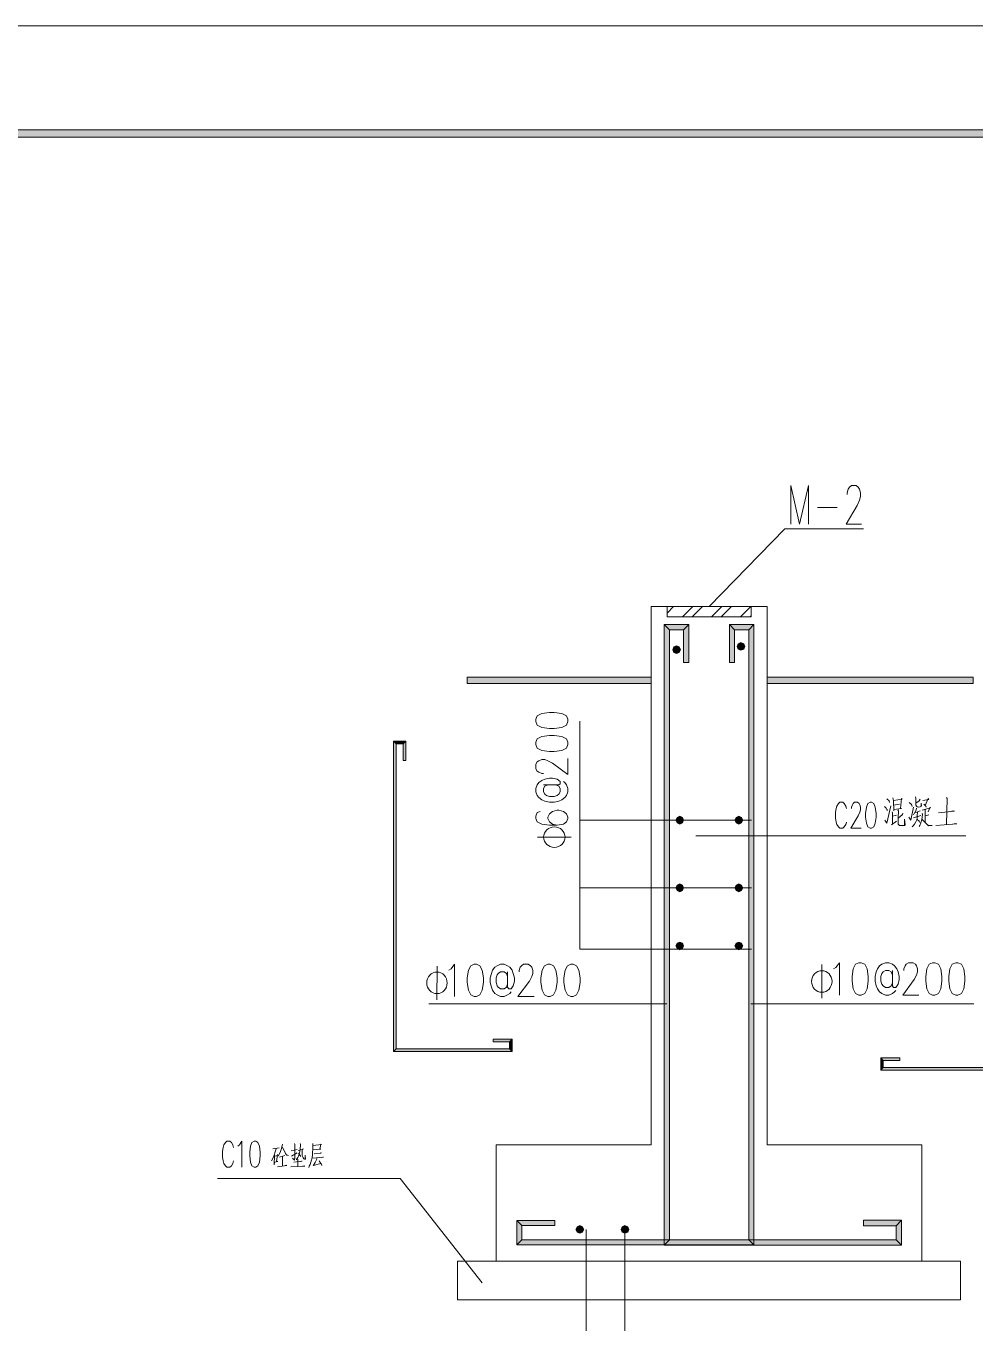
# Model space of a CAD drawing. Header units: millimetres. Extents: x 0 to 586, y 0 to 414.
# Drawn here: x 148.2 to 235.3, y 295.2 to 414.1 of the extents above; entities that cross this region are included whole.
import ezdxf

# ---------------------------------------------------------------- set-up
doc = ezdxf.new("R2010")
doc.units = ezdxf.units.MM

msp = doc.modelspace()

# ---------------------------------------------------------------- hatches: boundary and pattern name
h = msp.add_hatch(color=0)
h.dxf.hatch_style = 2
h.paths.add_polyline_path([(576.117861, 404.569083), (575.429944, 403.877639), (24.994306, 403.877639), (24.302861, 404.569083)])
h = msp.add_hatch(color=0)
h.dxf.hatch_style = 2
h.paths.add_polyline_path([(209.027889, 359.2195), (208.534, 358.725611), (207.253417, 358.725611), (206.759528, 359.2195)])
h = msp.add_hatch(color=0)
h.dxf.hatch_style = 2
h.paths.add_polyline_path([(206.759528, 359.2195), (207.253417, 358.725611), (207.253417, 302.817389), (206.759528, 302.327028)])
h = msp.add_hatch(color=0)
h.dxf.hatch_style = 2
h.paths.add_polyline_path([(209.027889, 355.719944), (208.534, 355.719944), (208.534, 358.725611), (209.027889, 359.2195)])
h = msp.add_hatch(color=0)
h.dxf.hatch_style = 2
h.paths.add_polyline_path([(213.218889, 355.719944), (212.746167, 355.719944), (212.746167, 359.208917), (213.218889, 358.736194)])
h = msp.add_hatch(color=0)
h.dxf.hatch_style = 2
h.paths.add_polyline_path([(213.218889, 358.736194), (212.746167, 359.208917), (214.993361, 359.208917), (214.520639, 358.736194)])
h = msp.add_hatch(color=0)
h.dxf.hatch_style = 2
h.paths.add_polyline_path([(214.520639, 358.736194), (214.993361, 359.208917), (214.993361, 302.334083), (214.520639, 302.806806)])
h = msp.add_hatch(color=0)
h.dxf.hatch_style = 2
h.paths.add_polyline_path([(207.641472, 357.15575), (207.539167, 356.90175), (207.891944, 356.90175)])
h = msp.add_hatch(color=0)
h.dxf.hatch_style = 2
h.paths.add_polyline_path([(207.539167, 356.90175), (207.641472, 356.651278), (207.891944, 356.90175)])
h = msp.add_hatch(color=0)
h.dxf.hatch_style = 2
h.paths.add_polyline_path([(207.891944, 357.258056), (207.641472, 357.15575), (207.891944, 356.90175)])
h = msp.add_hatch(color=0)
h.dxf.hatch_style = 2
h.paths.add_polyline_path([(207.641472, 356.651278), (207.891944, 356.548972), (207.891944, 356.90175)])
h = msp.add_hatch(color=0)
h.dxf.hatch_style = 2
h.paths.add_polyline_path([(208.145944, 357.15575), (207.891944, 357.258056), (207.891944, 356.90175)])
h = msp.add_hatch(color=0)
h.dxf.hatch_style = 2
h.paths.add_polyline_path([(208.24825, 356.90175), (208.145944, 357.15575), (207.891944, 356.90175)])
h = msp.add_hatch(color=0)
h.dxf.hatch_style = 2
h.paths.add_polyline_path([(207.891944, 356.548972), (208.145944, 356.651278), (207.891944, 356.90175)])
h = msp.add_hatch(color=0)
h.dxf.hatch_style = 2
h.paths.add_polyline_path([(208.145944, 356.651278), (208.24825, 356.90175), (207.891944, 356.90175)])
h = msp.add_hatch(color=0)
h.dxf.hatch_style = 2
h.paths.add_polyline_path([(213.554028, 357.448556), (213.451722, 357.198083), (213.8045, 357.198083)])
h = msp.add_hatch(color=0)
h.dxf.hatch_style = 2
h.paths.add_polyline_path([(213.451722, 357.198083), (213.554028, 356.947611), (213.8045, 357.198083)])
h = msp.add_hatch(color=0)
h.dxf.hatch_style = 2
h.paths.add_polyline_path([(213.8045, 357.554389), (213.554028, 357.448556), (213.8045, 357.198083)])
h = msp.add_hatch(color=0)
h.dxf.hatch_style = 2
h.paths.add_polyline_path([(213.554028, 356.947611), (213.8045, 356.845306), (213.8045, 357.198083)])
h = msp.add_hatch(color=0)
h.dxf.hatch_style = 2
h.paths.add_polyline_path([(214.0585, 357.448556), (213.8045, 357.554389), (213.8045, 357.198083)])
h = msp.add_hatch(color=0)
h.dxf.hatch_style = 2
h.paths.add_polyline_path([(214.160806, 357.198083), (214.0585, 357.448556), (213.8045, 357.198083)])
h = msp.add_hatch(color=0)
h.dxf.hatch_style = 2
h.paths.add_polyline_path([(213.8045, 356.845306), (214.0585, 356.947611), (213.8045, 357.198083)])
h = msp.add_hatch(color=0)
h.dxf.hatch_style = 2
h.paths.add_polyline_path([(214.0585, 356.947611), (214.160806, 357.198083), (213.8045, 357.198083)])
h = msp.add_hatch(color=0)
h.dxf.hatch_style = 2
h.paths.add_polyline_path([(188.676139, 353.804361), (188.676139, 354.3935), (205.556556, 354.3935), (205.556556, 353.804361)])
h = msp.add_hatch(color=0)
h.dxf.hatch_style = 2
h.paths.add_polyline_path([(216.206917, 353.804361), (216.206917, 354.3935), (235.091111, 354.3935), (235.091111, 353.804361)])
h = msp.add_hatch(color=0)
h.dxf.hatch_style = 2
h.paths.add_polyline_path([(183.049333, 348.502111), (182.812972, 348.26575), (182.163861, 348.26575), (181.9275, 348.502111)])
h = msp.add_hatch(color=0)
h.dxf.hatch_style = 2
h.paths.add_polyline_path([(181.9275, 348.502111), (182.163861, 348.26575), (182.163861, 320.304583), (181.9275, 320.068222)])
h = msp.add_hatch(color=0)
h.dxf.hatch_style = 2
h.paths.add_polyline_path([(183.049333, 346.759389), (182.812972, 346.759389), (182.812972, 348.26575), (183.049333, 348.502111)])
h = msp.add_hatch(color=0)
h.dxf.hatch_style = 2
h.paths.add_polyline_path([(207.937806, 341.524167), (207.8355, 341.273694), (208.188278, 341.273694)])
h = msp.add_hatch(color=0)
h.dxf.hatch_style = 2
h.paths.add_polyline_path([(208.188278, 341.63), (207.937806, 341.524167), (208.188278, 341.273694)])
h = msp.add_hatch(color=0)
h.dxf.hatch_style = 2
h.paths.add_polyline_path([(208.43875, 341.524167), (208.188278, 341.63), (208.188278, 341.273694)])
h = msp.add_hatch(color=0)
h.dxf.hatch_style = 2
h.paths.add_polyline_path([(208.544583, 341.273694), (208.43875, 341.524167), (208.188278, 341.273694)])
h = msp.add_hatch(color=0)
h.dxf.hatch_style = 2
h.paths.add_polyline_path([(213.356472, 341.524167), (213.250639, 341.273694), (213.606944, 341.273694)])
h = msp.add_hatch(color=0)
h.dxf.hatch_style = 2
h.paths.add_polyline_path([(213.606944, 341.63), (213.356472, 341.524167), (213.606944, 341.273694)])
h = msp.add_hatch(color=0)
h.dxf.hatch_style = 2
h.paths.add_polyline_path([(213.857417, 341.524167), (213.606944, 341.63), (213.606944, 341.273694)])
h = msp.add_hatch(color=0)
h.dxf.hatch_style = 2
h.paths.add_polyline_path([(213.959722, 341.273694), (213.857417, 341.524167), (213.606944, 341.273694)])
h = msp.add_hatch(color=0)
h.dxf.hatch_style = 2
h.paths.add_polyline_path([(207.8355, 341.273694), (207.937806, 341.023222), (208.188278, 341.273694)])
h = msp.add_hatch(color=0)
h.dxf.hatch_style = 2
h.paths.add_polyline_path([(207.937806, 341.023222), (208.188278, 340.917389), (208.188278, 341.273694)])
h = msp.add_hatch(color=0)
h.dxf.hatch_style = 2
h.paths.add_polyline_path([(208.188278, 340.917389), (208.43875, 341.023222), (208.188278, 341.273694)])
h = msp.add_hatch(color=0)
h.dxf.hatch_style = 2
h.paths.add_polyline_path([(208.43875, 341.023222), (208.544583, 341.273694), (208.188278, 341.273694)])
h = msp.add_hatch(color=0)
h.dxf.hatch_style = 2
h.paths.add_polyline_path([(213.250639, 341.273694), (213.356472, 341.023222), (213.606944, 341.273694)])
h = msp.add_hatch(color=0)
h.dxf.hatch_style = 2
h.paths.add_polyline_path([(213.356472, 341.023222), (213.606944, 340.917389), (213.606944, 341.273694)])
h = msp.add_hatch(color=0)
h.dxf.hatch_style = 2
h.paths.add_polyline_path([(213.606944, 340.917389), (213.857417, 341.023222), (213.606944, 341.273694)])
h = msp.add_hatch(color=0)
h.dxf.hatch_style = 2
h.paths.add_polyline_path([(213.857417, 341.023222), (213.959722, 341.273694), (213.606944, 341.273694)])
h = msp.add_hatch(color=0)
h.dxf.hatch_style = 2
h.paths.add_polyline_path([(208.188278, 335.424639), (207.937806, 335.318806), (208.188278, 335.068333)])
h = msp.add_hatch(color=0)
h.dxf.hatch_style = 2
h.paths.add_polyline_path([(208.43875, 335.318806), (208.188278, 335.424639), (208.188278, 335.068333)])
h = msp.add_hatch(color=0)
h.dxf.hatch_style = 2
h.paths.add_polyline_path([(213.606944, 335.424639), (213.356472, 335.318806), (213.606944, 335.068333)])
h = msp.add_hatch(color=0)
h.dxf.hatch_style = 2
h.paths.add_polyline_path([(213.857417, 335.318806), (213.606944, 335.424639), (213.606944, 335.068333)])
h = msp.add_hatch(color=0)
h.dxf.hatch_style = 2
h.paths.add_polyline_path([(207.937806, 335.318806), (207.8355, 335.068333), (208.188278, 335.068333)])
h = msp.add_hatch(color=0)
h.dxf.hatch_style = 2
h.paths.add_polyline_path([(207.8355, 335.068333), (207.937806, 334.817861), (208.188278, 335.068333)])
h = msp.add_hatch(color=0)
h.dxf.hatch_style = 2
h.paths.add_polyline_path([(207.937806, 334.817861), (208.188278, 334.715556), (208.188278, 335.068333)])
h = msp.add_hatch(color=0)
h.dxf.hatch_style = 2
h.paths.add_polyline_path([(208.544583, 335.068333), (208.43875, 335.318806), (208.188278, 335.068333)])
h = msp.add_hatch(color=0)
h.dxf.hatch_style = 2
h.paths.add_polyline_path([(208.188278, 334.715556), (208.43875, 334.817861), (208.188278, 335.068333)])
h = msp.add_hatch(color=0)
h.dxf.hatch_style = 2
h.paths.add_polyline_path([(208.43875, 334.817861), (208.544583, 335.068333), (208.188278, 335.068333)])
h = msp.add_hatch(color=0)
h.dxf.hatch_style = 2
h.paths.add_polyline_path([(213.356472, 335.318806), (213.250639, 335.068333), (213.606944, 335.068333)])
h = msp.add_hatch(color=0)
h.dxf.hatch_style = 2
h.paths.add_polyline_path([(213.250639, 335.068333), (213.356472, 334.817861), (213.606944, 335.068333)])
h = msp.add_hatch(color=0)
h.dxf.hatch_style = 2
h.paths.add_polyline_path([(213.356472, 334.817861), (213.606944, 334.715556), (213.606944, 335.068333)])
h = msp.add_hatch(color=0)
h.dxf.hatch_style = 2
h.paths.add_polyline_path([(213.959722, 335.068333), (213.857417, 335.318806), (213.606944, 335.068333)])
h = msp.add_hatch(color=0)
h.dxf.hatch_style = 2
h.paths.add_polyline_path([(213.606944, 334.715556), (213.857417, 334.817861), (213.606944, 335.068333)])
h = msp.add_hatch(color=0)
h.dxf.hatch_style = 2
h.paths.add_polyline_path([(213.857417, 334.817861), (213.959722, 335.068333), (213.606944, 335.068333)])
h = msp.add_hatch(color=0)
h.dxf.hatch_style = 2
h.paths.add_polyline_path([(207.937806, 330.002444), (207.8355, 329.751972), (208.188278, 329.751972)])
h = msp.add_hatch(color=0)
h.dxf.hatch_style = 2
h.paths.add_polyline_path([(207.8355, 329.751972), (207.937806, 329.5015), (208.188278, 329.751972)])
h = msp.add_hatch(color=0)
h.dxf.hatch_style = 2
h.paths.add_polyline_path([(208.188278, 330.10475), (207.937806, 330.002444), (208.188278, 329.751972)])
h = msp.add_hatch(color=0)
h.dxf.hatch_style = 2
h.paths.add_polyline_path([(207.937806, 329.5015), (208.188278, 329.395667), (208.188278, 329.751972)])
h = msp.add_hatch(color=0)
h.dxf.hatch_style = 2
h.paths.add_polyline_path([(208.43875, 330.002444), (208.188278, 330.10475), (208.188278, 329.751972)])
h = msp.add_hatch(color=0)
h.dxf.hatch_style = 2
h.paths.add_polyline_path([(208.544583, 329.751972), (208.43875, 330.002444), (208.188278, 329.751972)])
h = msp.add_hatch(color=0)
h.dxf.hatch_style = 2
h.paths.add_polyline_path([(208.188278, 329.395667), (208.43875, 329.5015), (208.188278, 329.751972)])
h = msp.add_hatch(color=0)
h.dxf.hatch_style = 2
h.paths.add_polyline_path([(208.43875, 329.5015), (208.544583, 329.751972), (208.188278, 329.751972)])
h = msp.add_hatch(color=0)
h.dxf.hatch_style = 2
h.paths.add_polyline_path([(213.356472, 330.002444), (213.250639, 329.751972), (213.606944, 329.751972)])
h = msp.add_hatch(color=0)
h.dxf.hatch_style = 2
h.paths.add_polyline_path([(213.250639, 329.751972), (213.356472, 329.5015), (213.606944, 329.751972)])
h = msp.add_hatch(color=0)
h.dxf.hatch_style = 2
h.paths.add_polyline_path([(213.606944, 330.10475), (213.356472, 330.002444), (213.606944, 329.751972)])
h = msp.add_hatch(color=0)
h.dxf.hatch_style = 2
h.paths.add_polyline_path([(213.356472, 329.5015), (213.606944, 329.395667), (213.606944, 329.751972)])
h = msp.add_hatch(color=0)
h.dxf.hatch_style = 2
h.paths.add_polyline_path([(213.857417, 330.002444), (213.606944, 330.10475), (213.606944, 329.751972)])
h = msp.add_hatch(color=0)
h.dxf.hatch_style = 2
h.paths.add_polyline_path([(213.959722, 329.751972), (213.857417, 330.002444), (213.606944, 329.751972)])
h = msp.add_hatch(color=0)
h.dxf.hatch_style = 2
h.paths.add_polyline_path([(213.606944, 329.395667), (213.857417, 329.5015), (213.606944, 329.751972)])
h = msp.add_hatch(color=0)
h.dxf.hatch_style = 2
h.paths.add_polyline_path([(213.857417, 329.5015), (213.959722, 329.751972), (213.606944, 329.751972)])
h = msp.add_hatch(color=0)
h.dxf.hatch_style = 2
h.paths.add_polyline_path([(192.807167, 321.190056), (192.570806, 320.953694), (191.060917, 320.953694), (191.060917, 321.190056)])
h = msp.add_hatch(color=0)
h.dxf.hatch_style = 2
h.paths.add_polyline_path([(192.807167, 320.068222), (192.570806, 320.304583), (192.570806, 320.953694), (192.807167, 321.190056)])
h = msp.add_hatch(color=0)
h.dxf.hatch_style = 2
h.paths.add_polyline_path([(181.9275, 320.068222), (182.163861, 320.304583), (192.570806, 320.304583), (192.807167, 320.068222)])
h = msp.add_hatch(color=0)
h.dxf.hatch_style = 2
h.paths.add_polyline_path([(226.860806, 318.593611), (226.624444, 318.35725), (226.624444, 319.482611), (226.860806, 319.24625)])
h = msp.add_hatch(color=0)
h.dxf.hatch_style = 2
h.paths.add_polyline_path([(226.860806, 319.24625), (226.624444, 319.482611), (228.367167, 319.482611), (228.367167, 319.24625)])
h = msp.add_hatch(color=0)
h.dxf.hatch_style = 2
h.paths.add_polyline_path([(237.26775, 318.593611), (237.504111, 318.35725), (226.624444, 318.35725), (226.860806, 318.593611)])
h = msp.add_hatch(color=0)
h.dxf.hatch_style = 2
h.paths.add_polyline_path([(193.710278, 302.806806), (193.234028, 302.334083), (193.234028, 304.581278), (193.710278, 304.108556)])
h = msp.add_hatch(color=0)
h.dxf.hatch_style = 2
h.paths.add_polyline_path([(193.710278, 304.108556), (193.234028, 304.581278), (196.723, 304.581278), (196.723, 304.108556)])
h = msp.add_hatch(color=0)
h.dxf.hatch_style = 2
h.paths.add_polyline_path([(228.540028, 304.591861), (228.046139, 304.097972), (225.040472, 304.097972), (225.040472, 304.591861)])
h = msp.add_hatch(color=0)
h.dxf.hatch_style = 2
h.paths.add_polyline_path([(228.540028, 302.327028), (228.046139, 302.817389), (228.046139, 304.097972), (228.540028, 304.591861)])
h = msp.add_hatch(color=0)
h.dxf.hatch_style = 2
h.paths.add_polyline_path([(198.772639, 304.002722), (198.670333, 303.75225), (199.023111, 303.75225)])
h = msp.add_hatch(color=0)
h.dxf.hatch_style = 2
h.paths.add_polyline_path([(198.670333, 303.75225), (198.772639, 303.501778), (199.023111, 303.75225)])
h = msp.add_hatch(color=0)
h.dxf.hatch_style = 2
h.paths.add_polyline_path([(199.023111, 304.108556), (198.772639, 304.002722), (199.023111, 303.75225)])
h = msp.add_hatch(color=0)
h.dxf.hatch_style = 2
h.paths.add_polyline_path([(198.772639, 303.501778), (199.023111, 303.399472), (199.023111, 303.75225)])
h = msp.add_hatch(color=0)
h.dxf.hatch_style = 2
h.paths.add_polyline_path([(199.277111, 304.002722), (199.023111, 304.108556), (199.023111, 303.75225)])
h = msp.add_hatch(color=0)
h.dxf.hatch_style = 2
h.paths.add_polyline_path([(199.379417, 303.75225), (199.277111, 304.002722), (199.023111, 303.75225)])
h = msp.add_hatch(color=0)
h.dxf.hatch_style = 2
h.paths.add_polyline_path([(199.023111, 303.399472), (199.277111, 303.501778), (199.023111, 303.75225)])
h = msp.add_hatch(color=0)
h.dxf.hatch_style = 2
h.paths.add_polyline_path([(199.277111, 303.501778), (199.379417, 303.75225), (199.023111, 303.75225)])
h = msp.add_hatch(color=0)
h.dxf.hatch_style = 2
h.paths.add_polyline_path([(202.91425, 304.002722), (202.808417, 303.75225), (203.164722, 303.75225)])
h = msp.add_hatch(color=0)
h.dxf.hatch_style = 2
h.paths.add_polyline_path([(202.808417, 303.75225), (202.91425, 303.501778), (203.164722, 303.75225)])
h = msp.add_hatch(color=0)
h.dxf.hatch_style = 2
h.paths.add_polyline_path([(203.164722, 304.108556), (202.91425, 304.002722), (203.164722, 303.75225)])
h = msp.add_hatch(color=0)
h.dxf.hatch_style = 2
h.paths.add_polyline_path([(202.91425, 303.501778), (203.164722, 303.399472), (203.164722, 303.75225)])
h = msp.add_hatch(color=0)
h.dxf.hatch_style = 2
h.paths.add_polyline_path([(203.415194, 304.002722), (203.164722, 304.108556), (203.164722, 303.75225)])
h = msp.add_hatch(color=0)
h.dxf.hatch_style = 2
h.paths.add_polyline_path([(203.5175, 303.75225), (203.415194, 304.002722), (203.164722, 303.75225)])
h = msp.add_hatch(color=0)
h.dxf.hatch_style = 2
h.paths.add_polyline_path([(203.164722, 303.399472), (203.415194, 303.501778), (203.164722, 303.75225)])
h = msp.add_hatch(color=0)
h.dxf.hatch_style = 2
h.paths.add_polyline_path([(203.415194, 303.501778), (203.5175, 303.75225), (203.164722, 303.75225)])
h = msp.add_hatch(color=0)
h.dxf.hatch_style = 2
h.paths.add_polyline_path([(214.520639, 302.806806), (214.993361, 302.334083), (193.234028, 302.334083), (193.710278, 302.806806)])
h = msp.add_hatch(color=0)
h.dxf.hatch_style = 2
h.paths.add_polyline_path([(206.759528, 302.327028), (207.253417, 302.817389), (228.046139, 302.817389), (228.540028, 302.327028)])

# ---------------------------------------------------------------- linework, layer by layer
at = {"color": 0, "lineweight": 0}
for points in [[(0, 0), (585.632278, 0), (585.632278, 414.0835), (0, 414.0835)], [(576.117861, 404.569083), (575.429944, 403.877639), (24.994306, 403.877639), (24.302861, 404.569083)], [(209.027889, 359.2195), (208.534, 358.725611), (207.253417, 358.725611), (206.759528, 359.2195)], [(206.759528, 359.2195), (207.253417, 358.725611), (207.253417, 302.817389), (206.759528, 302.327028)], [(209.027889, 355.719944), (208.534, 355.719944), (208.534, 358.725611), (209.027889, 359.2195)], [(213.218889, 355.719944), (212.746167, 355.719944), (212.746167, 359.208917), (213.218889, 358.736194)], [(213.218889, 358.736194), (212.746167, 359.208917), (214.993361, 359.208917), (214.520639, 358.736194)], [(214.520639, 358.736194), (214.993361, 359.208917), (214.993361, 302.334083), (214.520639, 302.806806)], [(207.641472, 357.15575), (207.539167, 356.90175), (207.891944, 356.90175)], [(207.539167, 356.90175), (207.641472, 356.651278), (207.891944, 356.90175)], [(207.891944, 357.258056), (207.641472, 357.15575), (207.891944, 356.90175)], [(207.641472, 356.651278), (207.891944, 356.548972), (207.891944, 356.90175)], [(208.145944, 357.15575), (207.891944, 357.258056), (207.891944, 356.90175)], [(208.24825, 356.90175), (208.145944, 357.15575), (207.891944, 356.90175)], [(207.891944, 356.548972), (208.145944, 356.651278), (207.891944, 356.90175)], [(208.145944, 356.651278), (208.24825, 356.90175), (207.891944, 356.90175)], [(213.554028, 357.448556), (213.451722, 357.198083), (213.8045, 357.198083)], [(213.451722, 357.198083), (213.554028, 356.947611), (213.8045, 357.198083)], [(213.8045, 357.554389), (213.554028, 357.448556), (213.8045, 357.198083)], [(213.554028, 356.947611), (213.8045, 356.845306), (213.8045, 357.198083)], [(214.0585, 357.448556), (213.8045, 357.554389), (213.8045, 357.198083)], [(214.160806, 357.198083), (214.0585, 357.448556), (213.8045, 357.198083)], [(213.8045, 356.845306), (214.0585, 356.947611), (213.8045, 357.198083)], [(214.0585, 356.947611), (214.160806, 357.198083), (213.8045, 357.198083)], [(188.676139, 353.804361), (188.676139, 354.3935), (205.556556, 354.3935), (205.556556, 353.804361)], [(216.206917, 353.804361), (216.206917, 354.3935), (235.091111, 354.3935), (235.091111, 353.804361)], [(194.973222, 350.311861), (195.114333, 349.994361), (195.537667, 349.782694), (196.239694, 349.676861), (196.663028, 349.676861), (197.368583, 349.782694), (197.788389, 349.994361), (197.9295, 350.311861), (197.9295, 350.523528), (197.788389, 350.8375), (197.368583, 351.049167), (196.663028, 351.155), (196.239694, 351.155), (195.537667, 351.049167), (195.114333, 350.8375), (194.973222, 350.523528)], [(183.049333, 348.502111), (182.812972, 348.26575), (182.163861, 348.26575), (181.9275, 348.502111)], [(181.9275, 348.502111), (182.163861, 348.26575), (182.163861, 320.304583), (181.9275, 320.068222)], [(183.049333, 346.759389), (182.812972, 346.759389), (182.812972, 348.26575), (183.049333, 348.502111)], [(194.973222, 348.198722), (195.114333, 347.881222), (195.537667, 347.669556), (196.239694, 347.563722), (196.663028, 347.563722), (197.368583, 347.669556), (197.788389, 347.881222), (197.9295, 348.198722), (197.9295, 348.410389), (197.788389, 348.727889), (197.368583, 348.936028), (196.663028, 349.041861), (196.239694, 349.041861), (195.537667, 348.936028), (195.114333, 348.727889), (194.973222, 348.410389)], [(225.64725, 342.910583), (225.446167, 342.797694), (225.308583, 342.459028), (225.241556, 341.894583), (225.241556, 341.555917), (225.308583, 340.995), (225.446167, 340.656333), (225.64725, 340.543444), (225.784833, 340.543444), (225.985917, 340.656333), (226.119972, 340.995), (226.190528, 341.555917), (226.190528, 341.894583), (226.119972, 342.459028), (225.985917, 342.797694), (225.784833, 342.910583)], [(207.937806, 341.524167), (207.8355, 341.273694), (208.188278, 341.273694)], [(208.188278, 341.63), (207.937806, 341.524167), (208.188278, 341.273694)], [(208.43875, 341.524167), (208.188278, 341.63), (208.188278, 341.273694)], [(208.544583, 341.273694), (208.43875, 341.524167), (208.188278, 341.273694)], [(213.356472, 341.524167), (213.250639, 341.273694), (213.606944, 341.273694)], [(213.606944, 341.63), (213.356472, 341.524167), (213.606944, 341.273694)], [(213.857417, 341.524167), (213.606944, 341.63), (213.606944, 341.273694)], [(213.959722, 341.273694), (213.857417, 341.524167), (213.606944, 341.273694)], [(207.8355, 341.273694), (207.937806, 341.023222), (208.188278, 341.273694)], [(207.937806, 341.023222), (208.188278, 340.917389), (208.188278, 341.273694)], [(208.188278, 340.917389), (208.43875, 341.023222), (208.188278, 341.273694)], [(208.43875, 341.023222), (208.544583, 341.273694), (208.188278, 341.273694)], [(213.250639, 341.273694), (213.356472, 341.023222), (213.606944, 341.273694)], [(213.356472, 341.023222), (213.606944, 340.917389), (213.606944, 341.273694)], [(213.606944, 340.917389), (213.857417, 341.023222), (213.606944, 341.273694)], [(213.857417, 341.023222), (213.959722, 341.273694), (213.606944, 341.273694)], [(208.188278, 335.424639), (207.937806, 335.318806), (208.188278, 335.068333)], [(208.43875, 335.318806), (208.188278, 335.424639), (208.188278, 335.068333)], [(213.606944, 335.424639), (213.356472, 335.318806), (213.606944, 335.068333)], [(213.857417, 335.318806), (213.606944, 335.424639), (213.606944, 335.068333)], [(207.937806, 335.318806), (207.8355, 335.068333), (208.188278, 335.068333)], [(207.8355, 335.068333), (207.937806, 334.817861), (208.188278, 335.068333)], [(207.937806, 334.817861), (208.188278, 334.715556), (208.188278, 335.068333)], [(208.544583, 335.068333), (208.43875, 335.318806), (208.188278, 335.068333)], [(208.188278, 334.715556), (208.43875, 334.817861), (208.188278, 335.068333)], [(208.43875, 334.817861), (208.544583, 335.068333), (208.188278, 335.068333)], [(213.356472, 335.318806), (213.250639, 335.068333), (213.606944, 335.068333)], [(213.250639, 335.068333), (213.356472, 334.817861), (213.606944, 335.068333)], [(213.356472, 334.817861), (213.606944, 334.715556), (213.606944, 335.068333)], [(213.959722, 335.068333), (213.857417, 335.318806), (213.606944, 335.068333)], [(213.606944, 334.715556), (213.857417, 334.817861), (213.606944, 335.068333)], [(213.857417, 334.817861), (213.959722, 335.068333), (213.606944, 335.068333)], [(207.937806, 330.002444), (207.8355, 329.751972), (208.188278, 329.751972)], [(207.8355, 329.751972), (207.937806, 329.5015), (208.188278, 329.751972)], [(208.188278, 330.10475), (207.937806, 330.002444), (208.188278, 329.751972)], [(207.937806, 329.5015), (208.188278, 329.395667), (208.188278, 329.751972)], [(208.43875, 330.002444), (208.188278, 330.10475), (208.188278, 329.751972)], [(208.544583, 329.751972), (208.43875, 330.002444), (208.188278, 329.751972)], [(208.188278, 329.395667), (208.43875, 329.5015), (208.188278, 329.751972)], [(208.43875, 329.5015), (208.544583, 329.751972), (208.188278, 329.751972)], [(213.356472, 330.002444), (213.250639, 329.751972), (213.606944, 329.751972)], [(213.250639, 329.751972), (213.356472, 329.5015), (213.606944, 329.751972)], [(213.606944, 330.10475), (213.356472, 330.002444), (213.606944, 329.751972)], [(213.356472, 329.5015), (213.606944, 329.395667), (213.606944, 329.751972)], [(213.857417, 330.002444), (213.606944, 330.10475), (213.606944, 329.751972)], [(213.959722, 329.751972), (213.857417, 330.002444), (213.606944, 329.751972)], [(213.606944, 329.395667), (213.857417, 329.5015), (213.606944, 329.751972)], [(213.857417, 329.5015), (213.959722, 329.751972), (213.606944, 329.751972)], [(224.624194, 328.203278), (224.306694, 328.062167), (224.098556, 327.638833), (223.992722, 326.933278), (223.992722, 326.513472), (224.098556, 325.807917), (224.306694, 325.384583), (224.624194, 325.243472), (224.835861, 325.243472), (225.153361, 325.384583), (225.365028, 325.807917), (225.470861, 326.513472), (225.470861, 326.933278), (225.365028, 327.638833), (225.153361, 328.062167), (224.835861, 328.203278)], [(231.386944, 328.203278), (231.069444, 328.062167), (230.857778, 327.638833), (230.751944, 326.933278), (230.751944, 326.513472), (230.857778, 325.807917), (231.069444, 325.384583), (231.386944, 325.243472), (231.598611, 325.243472), (231.912583, 325.384583), (232.12425, 325.807917), (232.230083, 326.513472), (232.230083, 326.933278), (232.12425, 327.638833), (231.912583, 328.062167), (231.598611, 328.203278)], [(233.500083, 328.203278), (233.182583, 328.062167), (232.970917, 327.638833), (232.865083, 326.933278), (232.865083, 326.513472), (232.970917, 325.807917), (233.182583, 325.384583), (233.500083, 325.243472), (233.708222, 325.243472), (234.025722, 325.384583), (234.237389, 325.807917), (234.343222, 326.513472), (234.343222, 326.933278), (234.237389, 327.638833), (234.025722, 328.062167), (233.708222, 328.203278)], [(189.328778, 328.07275), (189.011278, 327.931639), (188.799611, 327.511833), (188.693778, 326.806278), (188.693778, 326.382944), (188.799611, 325.680917), (189.011278, 325.257583), (189.328778, 325.116472), (189.540444, 325.116472), (189.854417, 325.257583), (190.066083, 325.680917), (190.171917, 326.382944), (190.171917, 326.806278), (190.066083, 327.511833), (189.854417, 327.931639), (189.540444, 328.07275)], [(196.088, 328.07275), (195.7705, 327.931639), (195.558833, 327.511833), (195.453, 326.806278), (195.453, 326.382944), (195.558833, 325.680917), (195.7705, 325.257583), (196.088, 325.116472), (196.299667, 325.116472), (196.617167, 325.257583), (196.828833, 325.680917), (196.934667, 326.382944), (196.934667, 326.806278), (196.828833, 327.511833), (196.617167, 327.931639), (196.299667, 328.07275)], [(198.201139, 328.07275), (197.883639, 327.931639), (197.671972, 327.511833), (197.566139, 326.806278), (197.566139, 326.382944), (197.671972, 325.680917), (197.883639, 325.257583), (198.201139, 325.116472), (198.412806, 325.116472), (198.730306, 325.257583), (198.938444, 325.680917), (199.044278, 326.382944), (199.044278, 326.806278), (198.938444, 327.511833), (198.730306, 327.931639), (198.412806, 328.07275)], [(192.807167, 321.190056), (192.570806, 320.953694), (191.060917, 320.953694), (191.060917, 321.190056)], [(192.807167, 320.068222), (192.570806, 320.304583), (192.570806, 320.953694), (192.807167, 321.190056)], [(181.9275, 320.068222), (182.163861, 320.304583), (192.570806, 320.304583), (192.807167, 320.068222)], [(226.860806, 318.593611), (226.624444, 318.35725), (226.624444, 319.482611), (226.860806, 319.24625)], [(226.860806, 319.24625), (226.624444, 319.482611), (228.367167, 319.482611), (228.367167, 319.24625)], [(237.26775, 318.593611), (237.504111, 318.35725), (226.624444, 318.35725), (226.860806, 318.593611)], [(169.153417, 311.841444), (168.948806, 311.728556), (168.81475, 311.393417), (168.747722, 310.828972), (168.747722, 310.490306), (168.81475, 309.925861), (168.948806, 309.587194), (169.153417, 309.477833), (169.287472, 309.477833), (169.488556, 309.587194), (169.626139, 309.925861), (169.693167, 310.490306), (169.693167, 310.828972), (169.626139, 311.393417), (169.488556, 311.728556), (169.287472, 311.841444)], [(193.710278, 302.806806), (193.234028, 302.334083), (193.234028, 304.581278), (193.710278, 304.108556)], [(193.710278, 304.108556), (193.234028, 304.581278), (196.723, 304.581278), (196.723, 304.108556)], [(228.540028, 304.591861), (228.046139, 304.097972), (225.040472, 304.097972), (225.040472, 304.591861)], [(228.540028, 302.327028), (228.046139, 302.817389), (228.046139, 304.097972), (228.540028, 304.591861)], [(198.772639, 304.002722), (198.670333, 303.75225), (199.023111, 303.75225)], [(198.670333, 303.75225), (198.772639, 303.501778), (199.023111, 303.75225)], [(199.023111, 304.108556), (198.772639, 304.002722), (199.023111, 303.75225)], [(198.772639, 303.501778), (199.023111, 303.399472), (199.023111, 303.75225)], [(199.277111, 304.002722), (199.023111, 304.108556), (199.023111, 303.75225)], [(199.379417, 303.75225), (199.277111, 304.002722), (199.023111, 303.75225)], [(199.023111, 303.399472), (199.277111, 303.501778), (199.023111, 303.75225)], [(199.277111, 303.501778), (199.379417, 303.75225), (199.023111, 303.75225)], [(202.91425, 304.002722), (202.808417, 303.75225), (203.164722, 303.75225)], [(202.808417, 303.75225), (202.91425, 303.501778), (203.164722, 303.75225)], [(203.164722, 304.108556), (202.91425, 304.002722), (203.164722, 303.75225)], [(202.91425, 303.501778), (203.164722, 303.399472), (203.164722, 303.75225)], [(203.415194, 304.002722), (203.164722, 304.108556), (203.164722, 303.75225)], [(203.5175, 303.75225), (203.415194, 304.002722), (203.164722, 303.75225)], [(203.164722, 303.399472), (203.415194, 303.501778), (203.164722, 303.75225)], [(203.415194, 303.501778), (203.5175, 303.75225), (203.164722, 303.75225)], [(214.520639, 302.806806), (214.993361, 302.334083), (193.234028, 302.334083), (193.710278, 302.806806)], [(206.759528, 302.327028), (207.253417, 302.817389), (228.046139, 302.817389), (228.540028, 302.327028)]]:
    msp.add_lwpolyline(points, close=True, dxfattribs=at)
for points in [[(218.380028, 368.412889), (218.380028, 371.965361), (219.187889, 368.412889), (219.999278, 371.965361), (219.999278, 368.412889)], [(223.55175, 371.118694), (223.55175, 371.288028), (223.650528, 371.626694), (223.752833, 371.796028), (223.957444, 371.965361), (224.359611, 371.965361), (224.564222, 371.796028), (224.666528, 371.626694), (224.765306, 371.288028), (224.765306, 370.949361), (224.666528, 370.610694), (224.461917, 370.106222), (223.449444, 368.412889), (224.867611, 368.412889)], [(220.810667, 369.936889), (222.638056, 369.936889)], [(210.8835, 360.856389), (217.83675, 367.989556)], [(217.83675, 367.989556), (225.044, 367.989556)], [(205.556556, 360.856389), (205.556556, 311.506306)], [(205.556556, 360.856389), (216.206917, 360.856389)], [(207.027639, 360.260194), (207.623833, 360.856389)], [(207.027639, 359.907417), (207.027639, 360.856389)], [(208.445806, 359.907417), (209.394778, 360.856389)], [(209.331278, 359.907417), (210.28025, 360.856389)], [(211.102222, 359.907417), (212.051194, 360.856389)], [(211.987694, 359.907417), (212.936667, 360.856389)], [(213.758639, 359.907417), (214.704083, 360.856389)], [(214.735833, 359.907417), (214.735833, 360.856389)], [(216.206917, 360.856389), (216.206917, 311.506306)], [(207.027639, 359.907417), (214.735833, 359.907417)], [(214.644111, 359.907417), (214.735833, 359.999139)], [(199.023111, 329.455639), (199.023111, 350.364778)], [(195.678778, 345.556417), (195.537667, 345.556417), (195.255444, 345.66225), (195.114333, 345.768083), (194.973222, 345.97975), (194.973222, 346.403083), (195.114333, 346.61475), (195.255444, 346.720583), (195.537667, 346.826417), (195.816361, 346.826417), (196.098583, 346.720583), (196.521917, 346.508917), (197.9295, 345.450583), (197.9295, 346.93225)], [(195.678778, 344.501611), (197.086361, 344.501611), (197.227472, 344.607444), (197.227472, 344.819111), (196.94525, 345.030778), (196.521917, 345.136611), (196.239694, 345.136611), (195.816361, 345.030778), (195.537667, 344.924944), (195.255444, 344.713278), (195.114333, 344.501611), (194.973222, 344.184111), (194.973222, 343.866611), (195.114333, 343.549111), (195.255444, 343.337444), (195.537667, 343.129306), (195.816361, 343.023472), (196.239694, 342.917639), (196.663028, 342.917639), (197.086361, 343.023472), (197.368583, 343.129306), (197.647278, 343.337444), (197.788389, 343.549111), (197.9295, 343.866611), (197.9295, 344.184111), (197.788389, 344.501611), (197.647278, 344.713278), (197.509694, 344.819111)], [(196.098583, 344.501611), (195.816361, 344.395778), (195.678778, 344.184111), (195.678778, 343.866611), (195.816361, 343.654944), (195.957472, 343.549111), (196.239694, 343.443278), (196.663028, 343.443278), (196.94525, 343.549111), (197.086361, 343.654944), (197.227472, 343.866611), (197.227472, 344.184111), (197.086361, 344.395778), (196.804139, 344.501611)], [(223.484722, 342.346139), (223.417694, 342.571917), (223.283639, 342.797694), (223.146056, 342.910583), (222.877944, 342.910583), (222.740361, 342.797694), (222.606306, 342.571917), (222.539278, 342.346139), (222.47225, 342.007472), (222.47225, 341.443028), (222.539278, 341.104361), (222.606306, 340.882111), (222.740361, 340.656333), (222.877944, 340.543444), (223.146056, 340.543444), (223.283639, 340.656333), (223.417694, 340.882111), (223.484722, 341.104361)], [(223.957444, 342.346139), (223.957444, 342.459028), (224.024472, 342.684806), (224.095028, 342.797694), (224.229083, 342.910583), (224.500722, 342.910583), (224.634778, 342.797694), (224.701806, 342.684806), (224.768833, 342.459028), (224.768833, 342.23325), (224.701806, 342.007472), (224.56775, 341.668806), (223.890417, 340.543444), (224.835861, 340.543444)], [(226.956056, 342.522528), (227.121861, 342.36025), (227.195944, 342.265), (227.23475, 342.173278)], [(227.008972, 341.263111), (227.195944, 340.984417), (227.55225, 342.593083)], [(227.178306, 343.221028), (227.382917, 343.05875), (227.439361, 342.896472)], [(227.735694, 343.31275), (227.792139, 343.079917), (227.830944, 342.127417), (227.813306, 342.243833), (228.5365, 342.335556), (228.444778, 342.335556), (228.5365, 343.266889), (228.575306, 343.196333), (227.792139, 343.079917)], [(227.792139, 342.663639), (228.331889, 342.755361)], [(229.245583, 342.896472), (229.414917, 342.755361), (229.471361, 342.663639), (229.506639, 342.522528)], [(229.824139, 343.408), (229.859417, 343.266889), (229.859417, 342.663639), (229.898222, 342.568389), (229.954667, 342.497833), (230.120472, 342.476667), (230.233361, 342.497833), (230.363889, 342.547222), (230.328611, 342.825917), (230.34625, 342.547222)], [(230.233361, 343.196333), (230.159278, 343.05875), (229.859417, 342.847083)], [(230.476778, 343.079917), (231.034167, 343.175167), (230.977722, 343.266889), (230.699028, 342.61425), (230.5685, 342.755361), (230.755472, 342.568389), (230.794278, 342.451972)], [(232.656944, 343.337444), (232.731028, 343.245722), (232.713389, 343.266889), (232.656944, 340.868)], [(195.396556, 342.070972), (195.114333, 341.965139), (194.973222, 341.647639), (194.973222, 341.4395), (195.114333, 341.122), (195.537667, 340.910333), (196.239694, 340.8045), (196.94525, 340.8045), (197.509694, 340.910333), (197.788389, 341.122), (197.9295, 341.4395), (197.9295, 341.541806), (197.788389, 341.859306), (197.509694, 342.070972), (197.086361, 342.176806), (196.94525, 342.176806), (196.521917, 342.070972), (196.239694, 341.859306), (196.098583, 341.541806), (196.098583, 341.4395), (196.239694, 341.122), (196.521917, 340.910333), (196.94525, 340.8045)], [(227.682778, 342.032167), (227.718056, 341.940444), (227.700417, 340.913861), (227.626333, 340.846833), (228.070833, 341.171389)], [(228.070833, 341.728778), (227.700417, 341.637056)], [(228.183722, 342.219139), (228.240167, 342.127417), (228.222528, 341.474778), (228.222528, 341.009111), (228.222528, 340.913861), (228.278972, 340.846833), (228.331889, 340.797444), (228.427139, 340.776278), (228.723472, 340.776278), (228.818722, 340.797444), (228.854, 340.846833), (228.797556, 341.379528), (228.818722, 340.846833)], [(228.649389, 341.91575), (228.63175, 341.778167), (228.592944, 341.778167), (228.222528, 341.450083)], [(229.189139, 341.545333), (229.376111, 341.287806), (229.637167, 342.451972)], [(230.011111, 342.032167), (229.972306, 341.66175), (229.954667, 341.495944), (229.937028, 341.3125), (229.859417, 341.125528), (229.728889, 340.913861), (229.601889, 340.751583), (229.506639, 340.659861)], [(229.898222, 342.36025), (229.880583, 342.219139), (229.750056, 341.940444), (229.728889, 341.940444), (229.637167, 341.778167)], [(229.637167, 341.495944), (230.307444, 341.707611)], [(229.841778, 341.986306), (230.251, 342.127417)], [(229.937028, 341.358361), (230.141639, 341.196083), (230.198083, 341.054972)], [(230.420333, 341.91575), (230.455611, 341.799333), (230.381528, 341.333667), (230.307444, 341.030278), (230.215722, 340.776278), (230.159278, 340.681028)], [(230.402694, 341.358361), (231.016528, 340.751583), (231.351667, 340.776278), (231.016528, 340.776278), (230.847194, 340.913861)], [(230.420333, 342.194444), (231.182333, 342.406111), (231.147056, 342.451972), (230.977722, 342.032167)], [(230.699028, 342.243833), (230.699028, 342.173278), (230.699028, 341.079667)], [(230.737833, 341.682917), (231.051806, 341.778167)], [(231.930222, 341.940444), (233.401306, 342.102722), (233.383667, 342.102722), (233.253139, 342.127417), (233.066167, 342.056861)], [(214.757, 341.273694), (199.023111, 341.273694)], [(231.669167, 340.797444), (233.605917, 340.938556), (233.493028, 340.96325), (233.253139, 340.913861)], [(195.142556, 339.725), (198.232889, 339.714417)], [(234.434944, 339.823778), (209.648778, 339.823778)], [(214.757, 335.068333), (199.023111, 335.068333)], [(214.757, 329.455639), (199.023111, 329.455639)], [(222.302917, 327.638833), (222.511056, 327.779944), (222.828556, 328.203278), (222.828556, 325.243472)], [(227.689833, 327.497722), (227.689833, 326.090139), (227.795667, 325.949028), (228.003806, 325.949028), (228.215472, 326.23125), (228.321306, 326.654583), (228.321306, 326.933278), (228.215472, 327.356611), (228.109639, 327.638833), (227.9015, 327.921056), (227.689833, 328.062167), (227.372333, 328.203278), (227.054833, 328.203278), (226.737333, 328.062167), (226.525667, 327.921056), (226.314, 327.638833), (226.208167, 327.356611), (226.102333, 326.933278), (226.102333, 326.513472), (226.208167, 326.090139), (226.314, 325.807917), (226.525667, 325.525694), (226.737333, 325.384583), (227.054833, 325.243472), (227.372333, 325.243472), (227.689833, 325.384583), (227.9015, 325.525694), (228.003806, 325.666806)], [(228.744639, 327.497722), (228.744639, 327.638833), (228.850472, 327.921056), (228.956306, 328.062167), (229.167972, 328.203278), (229.591306, 328.203278), (229.799444, 328.062167), (229.905278, 327.921056), (230.011111, 327.638833), (230.011111, 327.356611), (229.905278, 327.074389), (229.697139, 326.654583), (228.638806, 325.243472), (230.116944, 325.243472)], [(185.924472, 327.903417), (185.913889, 324.813083)], [(187.003972, 327.511833), (187.215639, 327.649417), (187.533139, 328.07275), (187.533139, 325.116472)], [(192.390889, 327.370722), (192.390889, 325.959611), (192.496722, 325.8185), (192.708389, 325.8185), (192.920056, 326.100722), (193.025889, 326.524056), (193.025889, 326.806278), (192.920056, 327.229611), (192.814222, 327.511833), (192.602556, 327.790528), (192.390889, 327.931639), (192.073389, 328.07275), (191.755889, 328.07275), (191.441917, 327.931639), (191.23025, 327.790528), (191.018583, 327.511833), (190.91275, 327.229611), (190.806917, 326.806278), (190.806917, 326.382944), (190.91275, 325.959611), (191.018583, 325.680917), (191.23025, 325.398694), (191.441917, 325.257583), (191.755889, 325.116472), (192.073389, 325.116472), (192.390889, 325.257583), (192.602556, 325.398694), (192.708389, 325.539806)], [(192.390889, 326.947389), (192.285056, 327.229611), (192.073389, 327.370722), (191.755889, 327.370722), (191.544222, 327.229611), (191.441917, 327.0885), (191.336083, 326.806278), (191.336083, 326.382944), (191.441917, 326.100722), (191.544222, 325.959611), (191.755889, 325.8185), (192.073389, 325.8185), (192.285056, 325.959611), (192.390889, 326.241833)], [(193.445694, 327.370722), (193.445694, 327.511833), (193.551528, 327.790528), (193.657361, 327.931639), (193.869028, 328.07275), (194.292361, 328.07275), (194.504028, 327.931639), (194.609861, 327.790528), (194.715694, 327.511833), (194.715694, 327.229611), (194.609861, 326.947389), (194.398194, 326.524056), (193.339861, 325.116472), (194.821528, 325.116472)], [(221.223417, 328.030417), (221.212833, 324.943611)], [(227.689833, 327.074389), (227.584, 327.356611), (227.372333, 327.497722), (227.054833, 327.497722), (226.843167, 327.356611), (226.737333, 327.2155), (226.6315, 326.933278), (226.6315, 326.513472), (226.737333, 326.23125), (226.843167, 326.090139), (227.054833, 325.949028), (227.372333, 325.949028), (227.584, 326.090139), (227.689833, 326.372361)], [(207.006472, 324.432083), (185.183639, 324.432083)], [(214.6935, 324.432083), (235.175778, 324.432083)], [(167.259, 311.280528), (167.191972, 311.502778), (167.057917, 311.728556), (166.920333, 311.841444), (166.652222, 311.841444), (166.514639, 311.728556), (166.380583, 311.502778), (166.313556, 311.280528), (166.246528, 310.941861), (166.246528, 310.377417), (166.313556, 310.03875), (166.380583, 309.812972), (166.514639, 309.587194), (166.652222, 309.477833), (166.920333, 309.477833), (167.057917, 309.587194), (167.191972, 309.812972), (167.259, 310.03875)], [(167.664694, 311.393417), (167.79875, 311.502778), (168.003361, 311.841444), (168.003361, 309.477833)], [(171.753389, 311.583917), (171.661667, 311.192333), (171.661667, 311.174694), (171.573472, 310.913639), (171.467639, 310.687861), (171.361806, 310.48325)], [(172.850528, 311.640361), (172.875222, 311.566278), (172.875222, 310.373889), (172.864639, 310.243361), (172.850528, 310.148111), (172.836417, 310.091667), (172.667083, 310.278639), (172.836417, 310.130472)], [(173.383222, 311.640361), (173.411444, 311.566278), (173.397333, 311.509833), (173.358528, 311.11825), (173.333833, 310.892472), (173.305611, 310.761944), (173.266806, 310.631417), (173.213889, 310.48325), (173.150389, 310.335083), (173.097472, 310.243361), (173.044556, 310.186917), (173.019861, 310.148111)], [(174.519167, 311.640361), (174.543861, 311.453389), (174.519167, 311.100611), (174.505056, 310.818389), (174.494472, 310.5785), (174.455667, 310.335083), (174.40275, 310.112833), (174.335722, 309.908222), (174.272222, 309.700083), (174.205194, 309.551917), (174.155806, 309.439028)], [(174.557972, 311.453389), (175.316444, 311.527472), (175.263528, 311.583917), (175.185917, 311.11825), (175.249417, 311.11825), (174.533278, 311.044167)], [(171.181889, 311.153528), (171.090167, 310.874833), (170.984333, 310.557333), (170.892611, 310.317444), (170.737389, 310.035222)], [(171.428833, 311.248778), (170.853806, 311.135889)], [(171.012556, 310.557333), (170.998444, 309.664806), (171.012556, 309.925861), (171.323, 309.982306), (171.206583, 309.982306), (171.284194, 310.631417), (171.298306, 310.539694), (171.012556, 310.465611)], [(171.961528, 310.522056), (171.467639, 310.391528)], [(171.728694, 311.3405), (172.106167, 310.5785), (172.303722, 310.539694), (172.120278, 310.596139), (172.028556, 310.709028)], [(171.742806, 310.426806), (171.742806, 309.569556)], [(172.536556, 310.948917), (173.083361, 311.079444)], [(172.564778, 310.48325), (173.097472, 310.783111)], [(173.213889, 311.005361), (173.228, 311.005361), (173.633694, 311.11825), (173.605472, 311.153528), (173.566667, 310.987722), (173.556083, 310.839556), (173.556083, 310.652583), (173.566667, 310.522056), (173.605472, 310.409167), (173.644278, 310.317444), (173.697194, 310.222194), (173.774806, 310.186917), (173.855944, 310.186917), (173.841833, 310.557333), (173.827722, 310.186917)], [(173.213889, 310.744306), (173.383222, 310.522056), (173.425556, 310.426806)], [(174.543861, 310.278639), (175.510472, 310.373889), (175.446972, 310.391528), (175.365833, 310.352722)], [(174.663806, 310.687861), (175.302333, 310.761944), (175.263528, 310.783111), (175.1965, 310.744306)], [(191.360778, 311.506306), (205.556556, 311.506306)], [(191.360778, 311.506306), (191.360778, 300.859472)], [(216.206917, 311.506306), (230.402694, 311.506306)], [(230.402694, 311.506306), (230.402694, 300.859472)], [(171.284194, 309.495472), (172.144972, 309.608361), (172.081472, 309.647167), (171.98975, 309.608361)], [(172.511861, 309.495472), (173.788917, 309.551917), (173.750111, 309.590722), (173.580778, 309.551917)], [(172.772917, 309.908222), (173.556083, 309.999944), (173.503167, 310.017583), (173.411444, 309.982306)], [(173.150389, 310.186917), (173.1645, 309.516639)], [(174.91075, 310.261), (174.896639, 310.204556), (174.755528, 309.887056), (174.596778, 309.647167), (174.572083, 309.608361), (175.263528, 309.795333)], [(175.104778, 310.056389), (175.274111, 309.795333), (175.316444, 309.738889), (175.341139, 309.682444), (175.35525, 309.626)], [(182.551917, 308.423028), (165.780861, 308.423028)], [(190.051972, 298.845111), (182.551917, 308.423028)], [(199.615778, 303.75225), (199.615778, 291.048722)], [(203.164722, 303.75225), (203.164722, 291.048722)], [(187.811833, 300.859472), (233.951639, 300.859472)], [(187.811833, 300.859472), (187.811833, 297.310528)], [(233.951639, 300.859472), (233.951639, 297.310528)], [(187.811833, 297.310528), (233.951639, 297.310528)]]:
    msp.add_lwpolyline(points, dxfattribs=at)
for centre, major_axis, ratio in [((196.687722, 339.719708), (0.987778, 0), 0.948214), ((185.919181, 326.360014), (0, 0.986014), 0.949911), ((221.218125, 326.487014), (0, 0.986014), 0.949911)]:
    msp.add_ellipse(centre, major_axis=major_axis, ratio=ratio, start_param=0, end_param=6.283185, dxfattribs=at)

doc.saveas('drawing.dxf')
